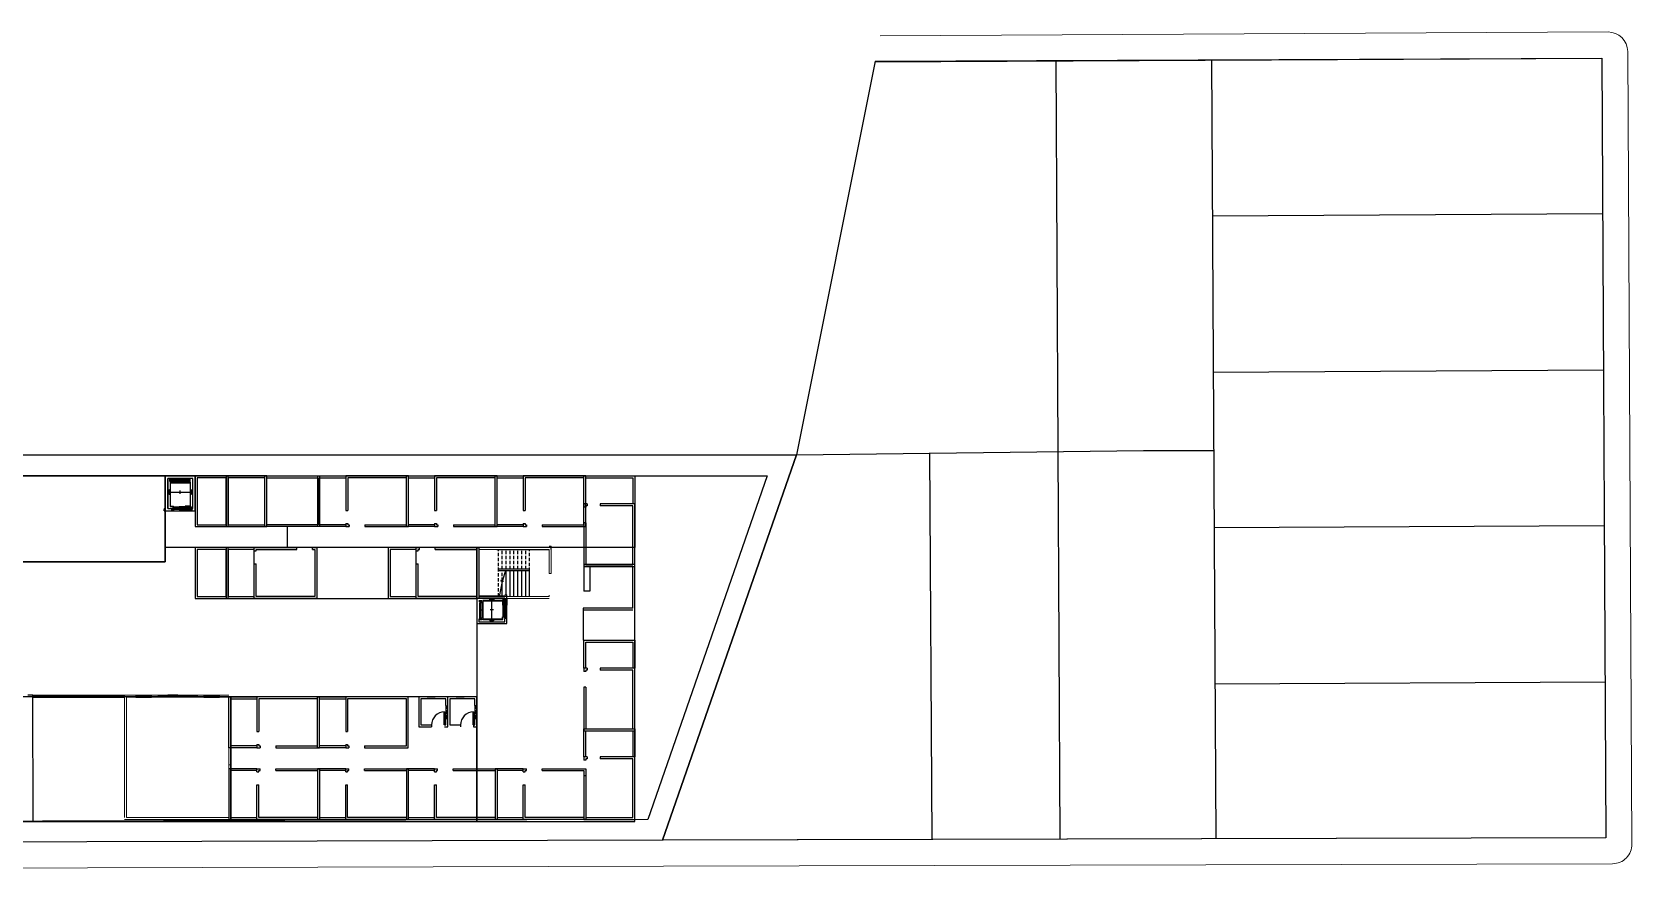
# Model space of a CAD drawing. Header units: centimetres. Extents: x 0 to 779865, y -139216 to 99734.
# Drawn here: x 767603 to 779865, y 9303 to 15760 of the extents above; entities that cross this region are included whole.
import ezdxf

# ---------------------------------------------------------------- set-up
doc = ezdxf.new("R2010")
doc.units = ezdxf.units.CM
doc.header["$LTSCALE"] = 4
for name, pattern in [('DASHED2', [9.525, 6.35, -3.175]), ('HIDDEN', [9.525, 6.35, -3.175]), ('LTYPE_4', [112.5, 56.25, -56.25]), ('LTYPE_6', [168.75, 112.5, -28.125, 0, -28.125])]:
    doc.linetypes.add(name, pattern=pattern)
for name, color, linetype in [('0.1', 1, 'Continuous'), ('0.2', 2, 'Continuous'), ('0.4', 4, 'Continuous'), ('0.6', 6, 'Continuous'), ('02-CONT', 2, 'Continuous'), ('04', 254, 'Continuous'), ('08', 8, 'Continuous'), ('ALINHAMENTO', 3, 'Continuous'), ('LIMITE-L', 7, 'Continuous')]:
    doc.layers.add(name, color=color, linetype=linetype)
doc.layers.add('P-MEIOFIO', color=171, linetype='Continuous', lineweight=9)

# ---------------------------------------------------------------- blocks, each defined once
blk = doc.blocks.new('1_00e-flat-4')
at = {"color": 1}
blk.add_arc((28, -52), 100, 90, 180, dxfattribs=at)
at = {"layer": '02-CONT'}
blk.add_lwpolyline([(28, -52), (25, -52), (25, 48), (28, 48)], close=True, dxfattribs=at)

msp = doc.modelspace()

# ---------------------------------------------------------------- linework, layer by layer
at = {"color": 1}
msp.add_lwpolyline([(774062.822, 15530.51), (779632.605, 15560.88), (779665.21, 9581.124), (772442.25, 9561.378)], dxfattribs=at)
at = {"color": 1, "ltscale": 0.05}
msp.add_lwpolyline([(771231.62, 11630.363), (771207.458, 11554.875), (771216.65, 11547.066), (771196.629, 11553.466), (771204.727, 11546.331), (771181.966, 11430.122)], dxfattribs=at)
at = {"layer": '0.1', "linetype": 'HIDDEN'}
for p, q in [((771176.639, 11626.95), (771176.639, 11791.95)), ((771206.639, 11641.95), (771206.639, 11791.95)), ((771236.639, 11641.95), (771236.639, 11791.95)), ((771266.639, 11641.95), (771266.639, 11791.95)), ((771296.639, 11641.95), (771296.639, 11791.95)), ((771326.639, 11641.95), (771326.639, 11791.95)), ((771356.639, 11641.95), (771356.639, 11791.95)), ((771386.639, 11641.95), (771386.639, 11791.95)), ((771416.639, 11626.95), (771416.639, 11791.95)), ((771176.639, 11431.95), (771176.639, 11626.95)), ((771206.639, 11550.266), (771206.639, 11626.95))]:
    msp.add_line(p, q, dxfattribs=at)
at = {"layer": '0.1'}
for p, q in [((771831.639, 11662.276), (771831.639, 11471.101)), ((771876.639, 11662.276), (771876.639, 11471.101)), ((771416.639, 11641.95), (771176.639, 11641.95)), ((771416.639, 11626.95), (771176.639, 11626.95)), ((771241.639, 11263.483), (771241.639, 11415.483)), ((771876.639, 11471.101), (771831.639, 11471.101)), ((768399.139, 10673.518), (768519.139, 10673.518)), ((768569.139, 10673.518), (768869.139, 10673.518)), ((768919.139, 10673.518), (769039.139, 10673.518)), ((768399.139, 10658.518), (768519.139, 10658.518)), ((768869.139, 10658.518), (768569.139, 10658.518)), ((768919.139, 10658.518), (769039.139, 10658.518)), ((770774.639, 10595.776), (770774.639, 10495.776)), ((770789.639, 10495.776), (770789.639, 10595.776)), ((770996.639, 10595.776), (770996.639, 10495.776)), ((771011.639, 10495.776), (771011.639, 10595.776))]:
    msp.add_line(p, q, dxfattribs=at)
msp.add_lwpolyline([(768674.626, 12087.129), (768826.626, 12087.129)], dxfattribs=at)
at = {"layer": '0.2'}
for p, q in [((771206.639, 11431.95), (771206.639, 11550.266)), ((771236.639, 11431.95), (771236.639, 11626.95)), ((771266.639, 11431.95), (771266.639, 11626.95)), ((771296.639, 11431.95), (771296.639, 11626.95)), ((771326.639, 11431.95), (771326.639, 11626.95)), ((771356.639, 11431.95), (771356.639, 11626.95)), ((771386.639, 11431.95), (771386.639, 11626.95)), ((771416.639, 11431.95), (771416.639, 11626.95)), ((768399.139, 10667.518), (768519.139, 10667.518)), ((768399.139, 10664.518), (768519.139, 10664.518)), ((768919.139, 10667.518), (769039.139, 10667.518)), ((768919.139, 10664.518), (769039.139, 10664.518))]:
    msp.add_line(p, q, dxfattribs=at)
at = {"layer": '0.2', "linetype": 'DASHED2'}
for p, q in [((770780.639, 10595.776), (770780.639, 10495.776)), ((770783.639, 10495.776), (770783.639, 10595.776)), ((771002.639, 10595.776), (771002.639, 10495.776)), ((771005.639, 10495.776), (771005.639, 10595.776))]:
    msp.add_line(p, q, dxfattribs=at)
at = {"layer": '0.2'}
for points in [[(768569.139, 10663.518), (768644.139, 10663.518), (768644.139, 10668.518), (768569.139, 10668.518)], [(768644.139, 10668.518), (768719.139, 10668.518), (768719.139, 10673.518), (768644.139, 10673.518)], [(768794.139, 10668.518), (768719.139, 10668.518), (768719.139, 10673.518), (768794.139, 10673.518)], [(768869.139, 10663.518), (768794.139, 10663.518), (768794.139, 10668.518), (768869.139, 10668.518)]]:
    msp.add_lwpolyline(points, close=True, dxfattribs=at)
at = {"layer": '0.4'}
for p, q in [((769558.32, 11966.771), (769558.32, 11806.95)), ((768854.126, 11806.95), (768624.126, 11806.95)), ((769785.598, 11416.95), (770331.639, 11416.95)), ((771011.639, 11416.95), (771011.639, 10660.776)), ((771826.386, 11341.101), (771826.386, 11095.776)), ((767609.973, 10673.518), (768311.639, 10673.518)), ((767609.973, 10658.518), (768311.639, 10658.518)), ((769991.639, 10660.776), (769126.639, 10660.776)), ((769126.639, 10660.776), (769126.639, 10632.372)), ((771011.639, 10660.776), (770486.639, 10660.776))]:
    msp.add_line(p, q, dxfattribs=at)
for points in [[(768624.126, 12357.133), (767394.126, 12357.133), (767394.126, 11697.133), (768624.126, 11697.133)], [(769105.598, 11966.843), (769105.598, 12357.129), (768854.126, 12357.129), (768854.126, 11966.843)], [(769090.598, 11981.843), (769090.598, 12342.129), (768869.126, 12342.129), (768869.126, 11981.843)], [(769402.328, 11966.843), (769402.328, 12357.129), (769090.598, 12357.129), (769090.598, 11966.843)], [(769387.328, 11981.843), (769387.328, 12342.129), (769105.598, 12342.129), (769105.598, 11981.843)], [(769387.328, 11966.771), (769387.328, 12356.95), (769807.297, 12356.95), (769807.297, 11966.771)], [(769402.328, 11981.771), (769402.328, 12341.95), (769792.297, 12341.95), (769792.297, 11981.771)], [(769105.598, 11416.664), (769105.598, 11806.95), (768854.126, 11806.95), (768854.126, 11416.664)], [(769090.598, 11431.664), (769090.598, 11791.95), (768869.126, 11791.95), (768869.126, 11431.664)]]:
    msp.add_lwpolyline(points, close=True, dxfattribs=at)
at = {"layer": '0.6'}
for p, q in [((771856.719, 12141.95), (771856.719, 12126.95)), ((771956.719, 12141.95), (771956.719, 12126.95)), ((770007.297, 12091.95), (770022.297, 12091.95)), ((770687.297, 12091.95), (770702.297, 12091.95)), ((771367.297, 12091.95), (771382.297, 12091.95)), ((771846.719, 12116.95), (771831.719, 12116.95)), ((770007.297, 11991.95), (770022.297, 11991.95)), ((770032.297, 11981.95), (770032.297, 11966.95)), ((770152.297, 11981.95), (770152.297, 11966.95)), ((770687.297, 11991.95), (770702.297, 11991.95)), ((770712.297, 11981.95), (770712.297, 11966.95)), ((770832.297, 11981.95), (770832.297, 11966.95)), ((771367.297, 11991.95), (771382.297, 11991.95)), ((771392.297, 11981.95), (771392.297, 11966.95)), ((771512.297, 11981.95), (771512.297, 11966.95)), ((771846.719, 11996.95), (771831.719, 11996.95)), ((769305.598, 11781.95), (769320.598, 11781.95)), ((769632.559, 11791.95), (769632.559, 11806.95)), ((769752.559, 11791.95), (769752.559, 11806.95)), ((770546.639, 11781.95), (770561.639, 11781.95)), ((770571.639, 11791.95), (770571.639, 11806.95)), ((770691.639, 11791.95), (770691.639, 11806.95)), ((769305.598, 11681.95), (769320.598, 11681.95)), ((770546.639, 11681.95), (770561.639, 11681.95)), ((771226.639, 11417.983), (771046.639, 11417.983)), ((771846.639, 10855.776), (771831.639, 10855.776)), ((771856.639, 10880.776), (771856.639, 10865.776)), ((771956.639, 10880.776), (771956.639, 10865.776)), ((771846.639, 10735.776), (771831.639, 10735.776)), ((770996.639, 10595.776), (771011.639, 10595.776)), ((770664.639, 10445.776), (770664.639, 10430.776)), ((770774.639, 10495.776), (770789.639, 10495.776)), ((770886.639, 10445.776), (770886.639, 10430.776)), ((770986.639, 10445.776), (770986.639, 10430.776)), ((770996.639, 10495.776), (771011.639, 10495.776)), ((769326.639, 10395.776), (769341.639, 10395.776)), ((770006.639, 10395.776), (770021.639, 10395.776)), ((769326.639, 10295.776), (769341.639, 10295.776)), ((769351.639, 10285.776), (769351.639, 10270.776)), ((769471.639, 10285.776), (769471.639, 10270.776)), ((770006.639, 10295.776), (770021.639, 10295.776)), ((770031.639, 10285.776), (770031.639, 10270.776)), ((770151.639, 10285.776), (770151.639, 10270.776)), ((771856.639, 10200.776), (771856.639, 10185.776)), ((771956.639, 10200.776), (771956.639, 10185.776)), ((769326.639, 10085.776), (769341.639, 10085.776)), ((769351.639, 10095.776), (769351.639, 10110.776)), ((769471.639, 10095.776), (769471.639, 10110.776)), ((770006.639, 10085.776), (770021.639, 10085.776)), ((770031.639, 10095.776), (770031.639, 10110.776)), ((770151.639, 10095.776), (770151.639, 10110.776)), ((770686.639, 10085.776), (770701.639, 10085.776)), ((770711.639, 10095.776), (770711.639, 10110.776)), ((770831.639, 10095.776), (770831.639, 10110.776)), ((771366.639, 10085.776), (771381.639, 10085.776)), ((771391.639, 10095.776), (771391.639, 10110.776)), ((771511.639, 10095.776), (771511.639, 10110.776)), ((771846.639, 10175.776), (771831.639, 10175.776)), ((771846.639, 10055.776), (771831.639, 10055.776)), ((769326.639, 9985.776), (769341.639, 9985.776)), ((770006.639, 9985.776), (770021.639, 9985.776)), ((770686.639, 9985.776), (770701.639, 9985.776)), ((771366.639, 9985.776), (771381.639, 9985.776))]:
    msp.add_line(p, q, dxfattribs=at)
at = {"layer": '0.6', "lineweight": 9}
for p, q in [((771566.639, 11816.95), (771581.639, 11816.95)), ((771566.639, 11606.95), (771581.639, 11606.95)), ((771226.639, 11442.983), (771241.639, 11442.983)), ((768399.139, 10658.518), (768399.139, 10673.518)), ((768519.139, 10658.518), (768519.139, 10673.518)), ((768569.139, 10658.518), (768569.139, 10673.518)), ((768869.139, 10658.518), (768869.139, 10673.518)), ((768919.139, 10658.518), (768919.139, 10673.518)), ((769039.139, 10658.518), (769039.139, 10673.518)), ((769126.639, 10140.812), (769111.639, 10140.812)), ((769126.639, 10140.812), (769111.639, 10140.812))]:
    msp.add_line(p, q, dxfattribs=at)
at = {"layer": '0.6'}
for points in [[(768616.626, 12107.129), (768624.126, 12107.129), (768624.126, 12337.129)], [(768826.626, 12087.129), (768854.126, 12087.129), (768854.126, 12357.129), (768624.126, 12357.129)], [(768644.126, 12107.129), (768644.126, 12337.129)], [(768834.126, 12337.129), (768644.126, 12337.129), (768644.126, 12107.129), (768674.626, 12107.129)], [(768826.626, 12107.129), (768834.126, 12107.129), (768834.126, 12337.129)], [(770007.297, 11966.95), (769792.297, 11966.95), (769792.297, 12356.95), (770007.297, 12356.95)], [(770007.297, 11981.95), (769807.297, 11981.95), (769807.297, 12341.95), (770007.297, 12341.95)], [(770152.297, 11966.95), (770487.297, 11966.95), (770487.297, 12356.95), (770007.297, 12356.95), (770007.297, 12091.95)], [(770152.297, 11981.95), (770472.297, 11981.95), (770472.297, 12341.95), (770022.297, 12341.95), (770022.297, 12091.95)], [(770687.297, 11966.95), (770472.297, 11966.95), (770472.297, 12356.95), (770687.297, 12356.95)], [(770687.297, 11981.95), (770487.297, 11981.95), (770487.297, 12341.95), (770687.297, 12341.95)], [(770832.297, 11966.95), (771167.297, 11966.95), (771167.297, 12356.95), (770687.297, 12356.95), (770687.297, 12091.95)], [(770832.297, 11981.95), (771152.297, 11981.95), (771152.297, 12341.95), (770702.297, 12341.95), (770702.297, 12091.95)], [(771367.297, 11966.95), (771152.297, 11966.95), (771152.297, 12356.95), (771367.297, 12356.95)], [(771367.297, 11981.95), (771167.297, 11981.95), (771167.297, 12341.95), (771367.297, 12341.95)], [(771512.297, 11966.95), (771847.297, 11966.95), (771847.297, 12356.95), (771367.297, 12356.95), (771367.297, 12091.95)], [(771512.297, 11981.95), (771832.297, 11981.95), (771832.297, 12341.95), (771382.297, 12341.95), (771382.297, 12091.95)], [(771831.719, 12141.95), (771831.719, 12356.95), (772221.719, 12356.95), (772221.719, 12141.95)], [(771846.719, 12141.95), (771846.719, 12341.95), (772206.719, 12341.95), (772206.719, 12141.95)], [(771856.719, 12141.95), (771831.719, 12141.95), (771831.719, 12116.95)], [(771831.719, 11996.95), (771831.719, 11661.95), (772221.719, 11661.95), (772221.719, 12141.95), (771956.719, 12141.95)], [(768616.626, 12087.129), (768644.126, 12087.129)], [(768624.126, 12087.129), (768674.626, 12087.129)], [(771856.719, 12126.95), (771846.719, 12126.95), (771846.719, 12116.95)], [(771846.719, 11996.95), (771846.719, 11676.95), (772206.719, 11676.95), (772206.719, 12126.95), (771956.719, 12126.95)], [(770007.297, 11991.95), (770007.297, 11966.95), (770032.297, 11966.95)], [(770022.297, 11991.95), (770022.297, 11981.95), (770032.297, 11981.95)], [(770687.297, 11991.95), (770687.297, 11966.95), (770712.297, 11966.95)], [(770702.297, 11991.95), (770702.297, 11981.95), (770712.297, 11981.95)], [(771367.297, 11991.95), (771367.297, 11966.95), (771392.297, 11966.95)], [(771382.297, 11991.95), (771382.297, 11981.95), (771392.297, 11981.95)], [(769305.598, 11806.95), (769090.598, 11806.95), (769090.598, 11416.95), (769305.598, 11416.95)], [(769305.598, 11791.95), (769105.598, 11791.95), (769105.598, 11431.95), (769305.598, 11431.95)], [(769305.598, 11781.95), (769305.598, 11806.95), (769632.559, 11806.95)], [(769752.559, 11806.95), (769785.598, 11806.95), (769785.598, 11416.95), (769305.598, 11416.95), (769305.598, 11781.95)], [(769320.598, 11781.95), (769320.598, 11791.95), (769632.559, 11791.95)], [(769752.559, 11791.95), (769770.598, 11791.95), (769770.598, 11431.95), (769320.598, 11431.95), (769320.598, 11681.95)], [(770546.639, 11806.95), (770331.639, 11806.95), (770331.639, 11416.95), (770546.639, 11416.95)], [(770546.639, 11791.95), (770346.639, 11791.95), (770346.639, 11431.95), (770546.639, 11431.95)], [(770546.639, 11781.95), (770546.639, 11806.95), (770571.639, 11806.95)], [(770691.639, 11806.95), (771026.639, 11806.95), (771026.639, 11416.95), (770546.639, 11416.95), (770546.639, 11781.95)], [(770561.639, 11781.95), (770561.639, 11791.95), (770571.639, 11791.95)], [(770691.639, 11791.95), (771011.639, 11791.95), (771011.639, 11431.95), (770561.639, 11431.95), (770561.639, 11681.95)], [(771164.639, 11791.95), (771566.639, 11791.95)], [(771581.639, 11791.95), (771581.639, 11816.95)], [(772221.588, 11238.239), (772221.588, 11676.95), (771831.639, 11677.575)], [(771831.639, 11677.252), (771831.639, 11662.252)], [(772206.588, 11340.8), (772206.588, 11661.974), (771831.639, 11662.575)], [(772003.639, 11662.252), (771831.639, 11662.252)], [(772046.639, 11677.252), (771846.639, 11677.252)], [(772221.588, 11676.95), (772061.639, 11677.252)], [(771226.639, 11432.983), (771026.639, 11432.983)], [(771226.639, 11415.483), (771226.639, 11417.983), (771026.639, 11417.983)], [(771066.239, 11417.983), (771071.239, 11417.983)], [(771241.639, 11415.483), (771241.639, 11432.983)], [(772221.588, 9720.776), (772221.588, 11449.146), (772219.588, 11449.146)], [(772206.564, 11325.8), (771826.362, 11326.101)], [(772206.588, 11340.8), (771826.386, 11341.101)], [(771011.639, 11222.983), (771241.639, 11222.983), (771241.639, 11263.483)], [(771026.639, 11257.583), (771026.639, 11237.983), (771226.639, 11237.983), (771226.639, 11263.483)], [(771831.639, 10880.776), (771831.639, 11095.776), (772221.639, 11095.776), (772221.639, 10880.776)], [(771846.639, 10880.776), (771846.639, 11080.776), (772206.639, 11080.776), (772206.639, 10880.776)], [(771856.639, 10880.776), (771831.639, 10880.776), (771831.639, 10855.776)], [(771831.639, 10735.776), (771831.639, 10400.776), (772221.639, 10400.776), (772221.639, 10880.776), (771956.639, 10880.776)], [(771856.639, 10865.776), (771846.639, 10865.776), (771846.639, 10855.776)], [(771846.639, 10735.776), (771846.639, 10415.776), (772206.639, 10415.776), (772206.639, 10865.776), (771956.639, 10865.776)], [(766447.54, 9707.842), (767610.443, 9707.842), (767609.973, 10673.518), (767569.973, 10673.518)], [(769326.639, 10270.776), (769111.639, 10270.776), (769111.639, 10660.776), (769326.639, 10660.776)], [(769326.639, 10285.776), (769126.639, 10285.776), (769126.639, 10645.776), (769326.639, 10645.776)], [(769471.639, 10270.776), (769806.639, 10270.776), (769806.639, 10660.776), (769326.639, 10660.776), (769326.639, 10395.776)], [(769471.639, 10285.776), (769791.639, 10285.776), (769791.639, 10645.776), (769341.639, 10645.776), (769341.639, 10395.776)], [(770006.639, 10270.776), (769791.639, 10270.776), (769791.639, 10660.776), (770006.639, 10660.776)], [(770006.639, 10285.776), (769806.639, 10285.776), (769806.639, 10645.776), (770006.639, 10645.776)], [(770151.639, 10270.776), (770486.639, 10270.776), (770486.639, 10660.776), (770006.639, 10660.776), (770006.639, 10395.776)], [(770151.639, 10285.776), (770471.639, 10285.776), (770471.639, 10645.776), (770021.639, 10645.776), (770021.639, 10395.776)], [(770789.639, 10660.776), (770567.639, 10660.776), (770567.639, 10430.776), (770664.639, 10430.776)], [(770789.639, 10595.776), (770789.639, 10660.776), (770567.639, 10660.776)], [(770774.639, 10595.776), (770774.639, 10645.776), (770582.639, 10645.776), (770582.639, 10445.776), (770664.639, 10445.776)], [(770631.486, 10660.776), (770692.986, 10660.776)], [(771011.639, 10595.776), (771011.639, 10660.776), (770789.639, 10660.776)], [(770996.639, 10595.776), (770996.639, 10645.776), (770804.639, 10645.776), (770804.639, 10445.776), (770886.639, 10445.776)], [(770853.486, 10660.776), (770914.986, 10660.776)], [(770764.639, 10445.776), (770774.639, 10445.776), (770774.639, 10495.776)], [(770764.639, 10430.776), (770789.639, 10430.776), (770789.639, 10495.776)], [(770986.639, 10445.776), (770996.639, 10445.776), (770996.639, 10495.776)], [(770986.639, 10430.776), (771011.639, 10430.776), (771011.639, 10495.776)], [(771831.639, 10416.077), (771831.639, 10401.077)], [(771831.639, 10200.776), (771831.639, 10415.776), (772221.639, 10415.776), (772221.639, 10200.776)], [(771846.639, 10200.776), (771846.639, 10400.776), (772206.639, 10400.776), (772206.639, 10200.776)], [(769326.639, 10295.776), (769326.639, 10270.776), (769351.639, 10270.776)], [(769341.639, 10295.776), (769341.639, 10285.776), (769351.639, 10285.776)], [(770006.639, 10295.776), (770006.639, 10270.776), (770031.639, 10270.776)], [(770021.639, 10295.776), (770021.639, 10285.776), (770031.639, 10285.776)], [(771856.639, 10200.776), (771831.639, 10200.776), (771831.639, 10175.776)], [(771831.639, 10055.776), (771831.639, 9720.776), (772221.639, 9720.776), (772221.639, 10200.776), (771956.639, 10200.776)], [(771856.639, 10185.776), (771846.639, 10185.776), (771846.639, 10175.776)], [(771846.639, 10055.776), (771846.639, 9735.776), (772206.639, 9735.776), (772206.639, 10185.776), (771956.639, 10185.776)], [(769326.639, 10110.776), (769111.639, 10110.776), (769111.639, 9720.776), (769326.639, 9720.776)], [(769326.639, 10095.776), (769126.639, 10095.776), (769126.639, 9735.776), (769326.639, 9735.776)], [(769326.639, 10085.776), (769326.639, 10110.776), (769351.639, 10110.776)], [(769471.639, 10110.776), (769806.639, 10110.776), (769806.639, 9720.776), (769326.639, 9720.776), (769326.639, 9985.776)], [(769341.639, 10085.776), (769341.639, 10095.776), (769351.639, 10095.776)], [(769471.639, 10095.776), (769791.639, 10095.776), (769791.639, 9735.776), (769341.639, 9735.776), (769341.639, 9985.776)], [(770006.639, 10110.776), (769791.639, 10110.776), (769791.639, 9720.776), (770006.639, 9720.776)], [(770006.639, 10095.776), (769806.639, 10095.776), (769806.639, 9735.776), (770006.639, 9735.776)], [(770006.639, 10085.776), (770006.639, 10110.776), (770031.639, 10110.776)], [(770151.639, 10110.776), (770486.639, 10110.776), (770486.639, 9720.776), (770006.639, 9720.776), (770006.639, 9985.776)], [(770021.639, 10085.776), (770021.639, 10095.776), (770031.639, 10095.776)], [(770151.639, 10095.776), (770471.639, 10095.776), (770471.639, 9735.776), (770021.639, 9735.776), (770021.639, 9985.776)], [(770686.639, 10110.776), (770471.639, 10110.776), (770471.639, 9720.776), (770686.639, 9720.776)], [(770686.639, 10095.776), (770486.639, 10095.776), (770486.639, 9735.776), (770686.639, 9735.776)], [(770686.639, 10085.776), (770686.639, 10110.776), (770711.639, 10110.776)], [(770831.639, 10110.776), (771166.639, 10110.776), (771166.639, 9720.776), (770686.639, 9720.776), (770686.639, 9985.776)], [(770701.639, 10085.776), (770701.639, 10095.776), (770711.639, 10095.776)], [(770831.639, 10095.776), (771151.639, 10095.776), (771151.639, 9735.776), (770701.639, 9735.776), (770701.639, 9985.776)], [(771366.639, 10110.776), (771151.639, 10110.776), (771151.639, 9720.776), (771366.639, 9720.776)], [(771366.639, 10095.776), (771166.639, 10095.776), (771166.639, 9735.776), (771366.639, 9735.776)], [(771366.639, 10085.776), (771366.639, 10110.776), (771391.639, 10110.776)], [(771511.639, 10110.776), (771846.639, 10110.776), (771846.639, 9720.776), (771366.639, 9720.776), (771366.639, 9985.776)], [(771381.639, 10085.776), (771381.639, 10095.776), (771391.639, 10095.776)], [(771511.639, 10095.776), (771831.639, 10095.776), (771831.639, 9735.776), (771381.639, 9735.776), (771381.639, 9985.776)]]:
    msp.add_lwpolyline(points, dxfattribs=at)
at = {"layer": '0.6', "lineweight": 9}
for points in [[(771164.639, 11806.95), (771011.639, 11806.95), (771011.639, 11416.95), (771566.639, 11416.95)], [(771164.639, 11791.95), (771026.639, 11791.95), (771026.639, 11431.95), (771566.639, 11431.95), (771566.639, 11441.95)], [(771566.639, 11806.95), (771179.639, 11806.95)], [(771566.639, 11606.95), (771566.639, 11791.95)], [(771581.639, 11606.95), (771581.639, 11806.95)], [(771046.639, 11417.983), (771226.639, 11417.983)], [(771241.639, 11417.983), (771241.639, 11442.983)], [(768326.639, 10673.518), (768311.639, 10673.518)], [(768311.639, 10673.518), (768311.639, 9735.813)], [(768399.139, 10673.518), (768311.639, 10673.518)], [(768569.139, 10673.518), (768519.139, 10673.518)], [(768919.139, 10673.518), (768869.139, 10673.518)], [(769111.639, 10673.518), (769039.139, 10673.518)], [(768326.639, 9735.813), (768326.639, 10658.518)], [(768399.139, 10658.518), (768326.639, 10658.518), (768326.639, 9735.813), (769111.639, 9735.813), (769111.639, 10140.812)], [(768569.139, 10658.518), (768519.139, 10658.518)], [(768919.139, 10658.518), (768869.139, 10658.518)], [(769111.639, 10140.812), (769111.639, 10658.518), (769039.139, 10658.518)], [(769126.639, 10140.812), (769126.639, 10270.776)], [(769126.639, 10110.813), (769126.639, 10139.813), (769126.639, 10140.812)], [(769126.639, 9720.813), (769126.639, 10095.813)], [(768311.639, 9720.813), (769126.639, 9720.813)], [(769111.639, 9720.813), (769126.639, 9720.813)]]:
    msp.add_lwpolyline(points, dxfattribs=at)
at = {"layer": '04'}
for points in [[(774063.795, 15535.382), (779632.605, 15560.88), (779665.21, 9581.124), (772435.985, 9561.361), (773461.007, 12517.129)], [(774063.795, 15535.382), (773461.007, 12517.129), (776120.644, 12551.763), (776659.028, 12551.763)], [(775449.601, 15541.727), (775479.324, 9569.681)], [(776642.679, 15547.19), (776675.288, 9572.95)], [(779639.126, 14364.929), (776649.221, 14348.609)], [(776655.742, 13152.675), (779645.647, 13168.978)], [(774500.725, 9567.006), (774484.552, 12533.003)], [(768624.126, 12337.129), (768624.126, 12107.129)], [(779652.168, 11973.026), (776662.276, 11956.707)], [(776668.798, 10760.772), (779658.689, 10777.075)]]:
    msp.add_lwpolyline(points, dxfattribs=at)
at = {"layer": '08', "color": 253, "linetype": 'LTYPE_6'}
for p, q in [((768654.849, 12321.129), (768818.026, 12321.129)), ((768739.126, 12332.183), (768739.126, 12309.247)), ((768644.126, 12232.129), (768833.155, 12232.129)), ((768739.126, 12219.338), (768739.126, 12244.567)), ((771126.693, 11237.983), (771126.693, 11417.013)), ((771031.585, 11327.983), (771054.522, 11327.983)), ((771042.639, 11248.707), (771042.639, 11401.883)), ((771139.485, 11327.983), (771114.255, 11327.983))]:
    msp.add_line(p, q, dxfattribs=at)
at = {"layer": '08', "color": 253}
for p, q in [((768658.726, 12313.879), (768658.726, 12337.129)), ((768663.726, 12313.879), (768658.726, 12313.879)), ((768661.126, 12307.129), (768661.126, 12122.129)), ((768817.126, 12307.129), (768661.126, 12307.129)), ((768663.726, 12324.379), (768663.726, 12337.129)), ((768664.126, 12323.979), (768663.726, 12324.379)), ((768663.726, 12324.379), (768663.726, 12317.879)), ((768664.126, 12318.279), (768663.726, 12317.879)), ((768663.726, 12317.879), (768663.726, 12313.879)), ((768664.126, 12323.979), (768664.126, 12321.329)), ((768665.426, 12321.329), (768664.126, 12321.329)), ((768664.126, 12320.929), (768664.126, 12318.279)), ((768665.426, 12320.929), (768664.126, 12320.929)), ((768664.126, 12304.129), (768814.126, 12304.129)), ((768664.126, 12124.129), (768664.126, 12304.129)), ((768665.426, 12321.329), (768665.626, 12321.529)), ((768665.626, 12320.729), (768665.426, 12320.929)), ((768669.126, 12321.529), (768665.626, 12321.529)), ((768669.126, 12320.729), (768665.626, 12320.729)), ((768669.126, 12321.529), (768669.126, 12320.729)), ((768671.126, 12330.129), (768802.126, 12330.129)), ((768671.126, 12312.129), (768671.126, 12330.129)), ((768802.126, 12312.129), (768671.126, 12312.129)), ((768785.06, 12304.129), (768785.06, 12304.129)), ((768802.126, 12330.129), (768802.126, 12312.129)), ((768804.126, 12321.529), (768807.626, 12321.529)), ((768804.126, 12320.729), (768804.126, 12321.529)), ((768804.126, 12320.729), (768807.626, 12320.729)), ((768807.626, 12321.529), (768807.826, 12321.329)), ((768807.826, 12320.929), (768807.626, 12320.729)), ((768807.826, 12321.329), (768809.126, 12321.329)), ((768807.826, 12320.929), (768809.126, 12320.929)), ((768809.126, 12323.979), (768809.526, 12324.379)), ((768809.126, 12321.329), (768809.126, 12323.979)), ((768809.126, 12318.279), (768809.126, 12320.929)), ((768809.126, 12318.279), (768809.526, 12317.879)), ((768809.526, 12324.379), (768809.526, 12337.129)), ((768809.526, 12317.879), (768809.526, 12324.379)), ((768809.526, 12317.879), (768809.526, 12313.879)), ((768809.526, 12313.879), (768814.526, 12313.879)), ((768814.126, 12304.129), (768814.126, 12124.129)), ((768814.526, 12313.879), (768814.526, 12337.129)), ((768817.126, 12122.129), (768817.126, 12307.129)), ((768649.126, 12240.629), (768644.126, 12240.629)), ((768649.126, 12223.629), (768644.126, 12223.629)), ((768649.126, 12236.629), (768649.126, 12240.629)), ((768649.126, 12236.629), (768649.576, 12236.629)), ((768649.126, 12236.629), (768649.126, 12232.129)), ((768649.126, 12232.129), (768649.126, 12227.629)), ((768649.126, 12227.629), (768649.576, 12227.629)), ((768649.126, 12227.629), (768649.126, 12223.629)), ((768649.943, 12236.28), (768649.576, 12236.629)), ((768649.943, 12227.979), (768649.576, 12227.629)), ((768650.109, 12232.929), (768649.943, 12236.28)), ((768650.109, 12231.33), (768649.943, 12227.979)), ((768650.476, 12232.579), (768650.109, 12232.929)), ((768650.109, 12231.33), (768650.476, 12231.679)), ((768652.076, 12232.579), (768650.476, 12232.579)), ((768652.076, 12231.679), (768650.476, 12231.679)), ((768652.076, 12232.579), (768652.426, 12232.929)), ((768652.076, 12231.679), (768652.426, 12231.329)), ((768656.626, 12232.929), (768652.426, 12232.929)), ((768656.626, 12231.329), (768652.426, 12231.329)), ((768652.626, 12247.729), (768652.626, 12239.629)), ((768658.026, 12247.729), (768652.626, 12247.729)), ((768658.626, 12247.129), (768652.626, 12247.129)), ((768652.626, 12239.629), (768658.626, 12239.629)), ((768652.626, 12224.629), (768658.626, 12224.629)), ((768652.626, 12216.529), (768652.626, 12224.629)), ((768658.626, 12217.129), (768652.626, 12217.129)), ((768658.026, 12216.529), (768652.626, 12216.529)), ((768656.626, 12232.129), (768656.626, 12232.929)), ((768656.626, 12232.129), (768656.626, 12231.329)), ((768658.026, 12253.129), (768658.026, 12247.729)), ((768658.626, 12253.129), (768658.026, 12253.129)), ((768658.026, 12211.129), (768658.026, 12216.529)), ((768658.626, 12211.129), (768658.026, 12211.129)), ((768658.626, 12253.129), (768658.626, 12247.129)), ((768658.626, 12247.129), (768661.126, 12247.129)), ((768658.626, 12239.629), (768661.126, 12239.629)), ((768658.626, 12224.629), (768661.126, 12224.629)), ((768658.626, 12211.129), (768658.626, 12217.129)), ((768658.626, 12217.129), (768661.126, 12217.129)), ((768819.626, 12247.129), (768817.126, 12247.129)), ((768819.626, 12239.629), (768817.126, 12239.629)), ((768819.626, 12224.629), (768817.126, 12224.629)), ((768819.626, 12217.129), (768817.126, 12217.129)), ((768819.626, 12253.129), (768820.226, 12253.129)), ((768819.626, 12253.129), (768819.626, 12247.129)), ((768819.626, 12247.129), (768825.626, 12247.129)), ((768825.626, 12239.629), (768819.626, 12239.629)), ((768825.626, 12224.629), (768819.626, 12224.629)), ((768819.626, 12217.129), (768825.626, 12217.129)), ((768819.626, 12211.129), (768819.626, 12217.129)), ((768819.626, 12211.129), (768820.226, 12211.129)), ((768820.226, 12253.129), (768820.226, 12247.729)), ((768820.226, 12247.729), (768825.626, 12247.729)), ((768820.226, 12216.529), (768825.626, 12216.529)), ((768820.226, 12211.129), (768820.226, 12216.529)), ((768821.626, 12232.929), (768825.826, 12232.929)), ((768821.626, 12232.129), (768821.626, 12232.929)), ((768821.626, 12232.129), (768821.626, 12231.329)), ((768821.626, 12231.329), (768825.826, 12231.329)), ((768825.626, 12247.729), (768825.626, 12239.629)), ((768825.626, 12216.529), (768825.626, 12224.629)), ((768826.176, 12232.579), (768825.826, 12232.929)), ((768826.176, 12231.679), (768825.826, 12231.329)), ((768826.176, 12232.579), (768827.776, 12232.579)), ((768826.176, 12231.679), (768827.776, 12231.679)), ((768828.143, 12232.929), (768827.776, 12232.579)), ((768827.776, 12231.679), (768828.143, 12231.33)), ((768828.143, 12232.929), (768828.309, 12236.28)), ((768828.143, 12231.33), (768828.309, 12227.979)), ((768828.309, 12236.28), (768828.676, 12236.629)), ((768828.309, 12227.979), (768828.676, 12227.629)), ((768829.126, 12236.629), (768828.676, 12236.629)), ((768829.126, 12227.629), (768828.676, 12227.629)), ((768829.126, 12236.629), (768829.126, 12240.629)), ((768829.126, 12240.629), (768834.126, 12240.629)), ((768829.126, 12232.129), (768829.126, 12236.629)), ((768829.126, 12227.629), (768829.126, 12232.129)), ((768829.126, 12227.629), (768829.126, 12223.629)), ((768829.126, 12223.629), (768834.126, 12223.629)), ((768615.126, 12098.129), (768615.126, 12097.929)), ((768615.126, 12097.929), (768616.426, 12097.929)), ((768616.426, 12097.929), (768616.426, 12092.329)), ((768616.626, 12107.129), (768616.626, 12098.129)), ((768616.626, 12107.129), (768616.626, 12092.129)), ((768616.626, 12087.129), (768616.626, 12098.129)), ((768661.126, 12122.129), (768686.426, 12122.129)), ((768664.126, 12124.129), (768686.626, 12124.129)), ((768674.626, 12107.129), (768683.626, 12107.129)), ((768674.626, 12098.129), (768674.626, 12107.129)), ((768674.626, 12092.129), (768674.626, 12107.129)), ((768674.626, 12098.129), (768676.126, 12098.129)), ((768674.626, 12087.129), (768674.626, 12098.129)), ((768674.826, 12097.929), (768674.826, 12092.329)), ((768676.126, 12097.929), (768674.826, 12097.929)), ((768676.126, 12098.129), (768676.126, 12097.929)), ((768683.626, 12110.329), (768684.926, 12110.329)), ((768683.626, 12110.129), (768683.626, 12110.329)), ((768683.626, 12110.129), (768824.126, 12110.129)), ((768683.626, 12107.129), (768826.626, 12107.129)), ((768683.626, 12107.129), (768683.626, 12106.929)), ((768683.626, 12106.929), (768684.926, 12106.929)), ((768684.926, 12114.829), (768686.426, 12114.829)), ((768684.926, 12110.329), (768684.926, 12114.829)), ((768684.926, 12106.929), (768684.926, 12102.429)), ((768684.926, 12102.429), (768686.426, 12102.429)), ((768685.126, 12114.629), (768685.126, 12110.129)), ((768686.626, 12114.629), (768685.126, 12114.629)), ((768685.126, 12102.629), (768685.126, 12107.129)), ((768686.626, 12102.629), (768685.126, 12102.629)), ((768685.426, 12114.129), (768733.626, 12114.129)), ((768685.426, 12110.129), (768685.426, 12114.129)), ((768685.426, 12107.129), (768685.426, 12103.129)), ((768685.426, 12103.129), (768733.626, 12103.129)), ((768685.626, 12113.929), (768685.626, 12110.329)), ((768733.426, 12113.929), (768685.626, 12113.929)), ((768685.626, 12110.329), (768686.926, 12110.329)), ((768685.626, 12106.929), (768686.926, 12106.929)), ((768685.626, 12103.329), (768685.626, 12106.929)), ((768733.426, 12103.329), (768685.626, 12103.329)), ((768686.426, 12122.129), (768686.426, 12119.129)), ((768686.426, 12114.829), (768686.426, 12119.129)), ((768686.426, 12102.429), (768686.426, 12092.329)), ((768686.626, 12119.129), (768686.626, 12124.129)), ((768686.626, 12114.629), (768686.626, 12119.129)), ((768686.626, 12119.129), (768824.126, 12119.129)), ((768686.626, 12092.129), (768686.626, 12102.629)), ((768826.626, 12098.129), (768686.626, 12098.129)), ((768686.926, 12110.329), (768686.926, 12110.129)), ((768686.926, 12106.929), (768686.926, 12107.129)), ((768731.626, 12118.629), (768778.626, 12118.629)), ((768731.626, 12118.629), (768731.626, 12114.629)), ((768731.626, 12114.629), (768733.126, 12114.629)), ((768731.626, 12102.629), (768733.126, 12102.629)), ((768731.626, 12098.629), (768731.626, 12102.629)), ((768731.626, 12098.629), (768778.626, 12098.629)), ((768778.426, 12118.429), (768731.826, 12118.429)), ((768731.826, 12114.829), (768731.826, 12118.429)), ((768733.126, 12114.829), (768731.826, 12114.829)), ((768731.826, 12102.429), (768731.826, 12098.829)), ((768733.126, 12102.429), (768731.826, 12102.429)), ((768778.426, 12098.829), (768731.826, 12098.829)), ((768732.126, 12110.329), (768733.426, 12110.329)), ((768732.126, 12110.129), (768732.126, 12110.329)), ((768732.126, 12107.129), (768732.126, 12106.929)), ((768732.126, 12106.929), (768733.426, 12106.929)), ((768733.126, 12114.629), (768733.126, 12114.829)), ((768733.126, 12102.629), (768733.126, 12102.429)), ((768733.426, 12110.329), (768733.426, 12113.929)), ((768733.426, 12106.929), (768733.426, 12103.329)), ((768733.626, 12114.129), (768733.626, 12110.129)), ((768733.626, 12112.629), (768824.126, 12112.629)), ((768824.126, 12111.629), (768733.626, 12111.629)), ((768733.626, 12103.129), (768733.626, 12107.129)), ((768733.626, 12105.629), (768826.626, 12105.629)), ((768826.626, 12104.629), (768733.626, 12104.629)), ((768814.126, 12124.129), (768776.626, 12124.129)), ((768776.626, 12119.129), (768776.626, 12124.129)), ((768776.626, 12098.129), (768776.626, 12092.129)), ((768776.626, 12092.129), (768826.626, 12092.129)), ((768776.826, 12122.129), (768817.126, 12122.129)), ((768776.826, 12119.329), (768776.826, 12122.129)), ((768778.126, 12119.329), (768776.826, 12119.329)), ((768776.826, 12092.329), (768776.826, 12097.929)), ((768776.826, 12097.929), (768778.126, 12097.929)), ((768826.426, 12092.329), (768776.826, 12092.329)), ((768777.126, 12114.829), (768778.426, 12114.829)), ((768777.126, 12114.629), (768777.126, 12114.829)), ((768778.626, 12114.629), (768777.126, 12114.629)), ((768777.126, 12102.629), (768777.126, 12102.429)), ((768778.626, 12102.629), (768777.126, 12102.629)), ((768777.126, 12102.429), (768778.426, 12102.429)), ((768778.126, 12119.129), (768778.126, 12119.329)), ((768778.126, 12097.929), (768778.126, 12098.129)), ((768778.426, 12114.829), (768778.426, 12118.429)), ((768778.426, 12102.429), (768778.426, 12098.829)), ((768778.626, 12118.629), (768778.626, 12114.629)), ((768824.126, 12117.129), (768778.626, 12117.129)), ((768778.626, 12116.129), (768824.126, 12116.129)), ((768778.626, 12098.629), (768778.626, 12102.629)), ((768778.626, 12101.129), (768826.626, 12101.129)), ((768826.626, 12100.129), (768778.626, 12100.129)), ((768824.126, 12119.129), (768824.126, 12110.129)), ((768825.126, 12098.129), (768825.126, 12097.929)), ((768825.126, 12097.929), (768826.426, 12097.929)), ((768826.426, 12097.929), (768826.426, 12092.329)), ((768826.626, 12107.129), (768826.626, 12098.129)), ((768826.626, 12107.129), (768826.626, 12092.129)), ((768826.626, 12087.129), (768826.626, 12098.129)), ((771105.693, 11404.083), (771111.093, 11404.083)), ((771105.693, 11403.483), (771105.693, 11404.083)), ((771111.093, 11409.483), (771119.193, 11409.483)), ((771111.093, 11404.083), (771111.093, 11409.483)), ((771111.693, 11403.483), (771111.693, 11409.483)), ((771118.193, 11412.983), (771118.193, 11417.983)), ((771122.193, 11412.983), (771118.193, 11412.983)), ((771119.193, 11409.483), (771119.193, 11403.483)), ((771122.193, 11412.983), (771122.193, 11412.533)), ((771126.693, 11412.983), (771122.193, 11412.983)), ((771122.543, 11412.166), (771122.193, 11412.533)), ((771125.894, 11412.001), (771122.543, 11412.166)), ((771126.243, 11410.033), (771125.893, 11409.683)), ((771125.893, 11405.483), (771125.893, 11409.683)), ((771126.693, 11405.483), (771125.893, 11405.483)), ((771125.894, 11412.001), (771126.243, 11411.633)), ((771126.243, 11410.033), (771126.243, 11411.633)), ((771131.193, 11412.983), (771126.693, 11412.983)), ((771126.693, 11405.483), (771127.493, 11405.483)), ((771127.143, 11411.633), (771127.493, 11412.001)), ((771127.143, 11410.033), (771127.143, 11411.633)), ((771127.143, 11410.033), (771127.493, 11409.683)), ((771127.493, 11412.001), (771130.844, 11412.166)), ((771127.493, 11405.483), (771127.493, 11409.683)), ((771130.844, 11412.166), (771131.193, 11412.533)), ((771131.193, 11412.983), (771131.193, 11412.533)), ((771131.193, 11412.983), (771135.193, 11412.983)), ((771134.193, 11409.483), (771134.193, 11403.483)), ((771142.293, 11409.483), (771134.193, 11409.483)), ((771135.193, 11412.983), (771135.193, 11417.983)), ((771141.693, 11403.483), (771141.693, 11409.483)), ((771142.293, 11404.083), (771142.293, 11409.483)), ((771147.693, 11404.083), (771142.293, 11404.083)), ((771147.693, 11403.483), (771147.693, 11404.083)), ((771214.639, 11412.983), (771223.639, 11412.983)), ((771214.639, 11275.483), (771214.639, 11412.983)), ((771216.639, 11412.983), (771216.639, 11367.483)), ((771217.639, 11367.483), (771217.639, 11412.983)), ((771221.139, 11322.483), (771221.139, 11412.983)), ((771222.139, 11412.983), (771222.139, 11322.483)), ((771223.639, 11272.483), (771223.639, 11412.983)), ((771226.639, 11415.483), (771235.639, 11415.483)), ((771226.639, 11272.483), (771226.639, 11415.483)), ((771226.639, 11415.483), (771241.639, 11415.483)), ((771228.139, 11322.483), (771228.139, 11415.483)), ((771229.139, 11415.483), (771229.139, 11322.483)), ((771232.639, 11367.483), (771232.639, 11415.483)), ((771233.639, 11415.483), (771233.639, 11367.483)), ((771241.639, 11415.483), (771235.639, 11415.483)), ((771235.639, 11415.483), (771235.639, 11275.483)), ((771235.639, 11413.983), (771235.839, 11413.983)), ((771235.839, 11415.283), (771241.439, 11415.283)), ((771235.839, 11413.983), (771235.839, 11415.283)), ((771241.439, 11415.283), (771241.439, 11365.683)), ((771241.639, 11365.483), (771241.639, 11415.483)), ((771049.889, 11398.383), (771026.639, 11398.383)), ((771039.389, 11393.383), (771026.639, 11393.383)), ((771033.639, 11385.983), (771051.639, 11385.983)), ((771033.639, 11264.983), (771033.639, 11385.983)), ((771039.789, 11392.983), (771039.389, 11393.383)), ((771045.889, 11393.383), (771039.389, 11393.383)), ((771042.439, 11392.983), (771039.789, 11392.983)), ((771042.239, 11391.483), (771042.439, 11391.683)), ((771042.239, 11387.983), (771042.239, 11391.483)), ((771043.039, 11387.983), (771042.239, 11387.983)), ((771042.439, 11391.683), (771042.439, 11392.983)), ((771045.489, 11392.983), (771042.839, 11392.983)), ((771042.839, 11391.683), (771042.839, 11392.983)), ((771042.839, 11391.683), (771043.039, 11391.483)), ((771043.039, 11387.983), (771043.039, 11391.483)), ((771045.489, 11392.983), (771045.889, 11393.383)), ((771045.889, 11393.383), (771049.889, 11393.383)), ((771049.889, 11393.383), (771049.889, 11398.383)), ((771051.639, 11385.983), (771051.639, 11264.983)), ((771056.639, 11400.983), (771056.639, 11254.983)), ((771211.639, 11400.983), (771056.639, 11400.983)), ((771059.639, 11397.983), (771209.639, 11397.983)), ((771059.639, 11257.983), (771059.639, 11397.983)), ((771059.639, 11373.918), (771059.639, 11373.918)), ((771105.693, 11403.483), (771111.693, 11403.483)), ((771111.693, 11403.483), (771111.693, 11400.983)), ((771119.193, 11403.483), (771119.193, 11400.983)), ((771134.193, 11403.483), (771134.193, 11400.983)), ((771147.693, 11403.483), (771141.693, 11403.483)), ((771141.693, 11403.483), (771141.693, 11400.983)), ((771209.639, 11397.983), (771209.639, 11365.483)), ((771214.639, 11365.483), (771209.639, 11365.483)), ((771211.639, 11365.683), (771211.639, 11400.983)), ((771214.439, 11365.683), (771211.639, 11365.683)), ((771214.439, 11366.983), (771214.439, 11365.683)), ((771214.639, 11366.983), (771214.439, 11366.983)), ((771215.139, 11367.483), (771219.139, 11367.483)), ((771215.139, 11320.483), (771215.139, 11367.483)), ((771215.139, 11320.483), (771219.139, 11320.483)), ((771215.339, 11367.283), (771215.339, 11320.683)), ((771218.939, 11367.283), (771215.339, 11367.283)), ((771218.939, 11320.683), (771215.339, 11320.683)), ((771218.939, 11365.983), (771218.939, 11367.283)), ((771219.139, 11365.983), (771218.939, 11365.983)), ((771218.939, 11321.983), (771218.939, 11320.683)), ((771219.139, 11321.983), (771218.939, 11321.983)), ((771219.139, 11367.483), (771219.139, 11365.983)), ((771219.139, 11320.483), (771219.139, 11321.983)), ((771219.639, 11322.483), (771223.639, 11322.483)), ((771219.639, 11274.283), (771219.639, 11322.483)), ((771219.839, 11322.283), (771219.839, 11274.483)), ((771223.439, 11322.283), (771219.839, 11322.283)), ((771223.439, 11320.983), (771223.439, 11322.283)), ((771223.639, 11320.983), (771223.439, 11320.983)), ((771230.639, 11322.483), (771226.639, 11322.483)), ((771226.639, 11320.983), (771226.839, 11320.983)), ((771226.839, 11322.283), (771230.439, 11322.283)), ((771226.839, 11320.983), (771226.839, 11322.283)), ((771230.439, 11322.283), (771230.439, 11274.483)), ((771230.639, 11274.283), (771230.639, 11322.483)), ((771231.139, 11367.483), (771231.139, 11365.983)), ((771235.139, 11367.483), (771231.139, 11367.483)), ((771231.139, 11365.983), (771231.339, 11365.983)), ((771231.139, 11321.983), (771231.339, 11321.983)), ((771231.139, 11320.483), (771231.139, 11321.983)), ((771235.139, 11320.483), (771231.139, 11320.483)), ((771231.339, 11367.283), (771234.939, 11367.283)), ((771231.339, 11365.983), (771231.339, 11367.283)), ((771231.339, 11321.983), (771231.339, 11320.683)), ((771231.339, 11320.683), (771234.939, 11320.683)), ((771234.939, 11367.283), (771234.939, 11320.683)), ((771235.139, 11320.483), (771235.139, 11367.483)), ((771235.839, 11366.983), (771235.639, 11366.983)), ((771235.639, 11365.483), (771241.639, 11365.483)), ((771235.839, 11365.683), (771235.839, 11366.983)), ((771241.439, 11365.683), (771235.839, 11365.683)), ((771039.389, 11257.583), (771026.639, 11257.583)), ((771049.889, 11252.583), (771026.639, 11252.583)), ((771051.639, 11264.983), (771033.639, 11264.983)), ((771039.789, 11257.983), (771039.389, 11257.583)), ((771039.389, 11257.583), (771045.889, 11257.583)), ((771039.789, 11257.983), (771042.439, 11257.983)), ((771042.239, 11262.983), (771042.239, 11259.483)), ((771042.239, 11262.983), (771043.039, 11262.983)), ((771042.439, 11259.283), (771042.239, 11259.483)), ((771042.439, 11259.283), (771042.439, 11257.983)), ((771043.039, 11259.483), (771042.839, 11259.283)), ((771042.839, 11259.283), (771042.839, 11257.983)), ((771042.839, 11257.983), (771045.489, 11257.983)), ((771043.039, 11262.983), (771043.039, 11259.483)), ((771045.489, 11257.983), (771045.889, 11257.583)), ((771045.889, 11257.583), (771049.889, 11257.583)), ((771049.889, 11257.583), (771049.889, 11252.583)), ((771056.639, 11254.983), (771211.639, 11254.983)), ((771209.639, 11257.983), (771059.639, 11257.983)), ((771105.693, 11252.483), (771105.693, 11251.883)), ((771105.693, 11252.483), (771111.693, 11252.483)), ((771105.693, 11251.883), (771111.093, 11251.883)), ((771111.093, 11251.883), (771111.093, 11246.483)), ((771111.093, 11246.483), (771119.193, 11246.483)), ((771111.693, 11252.483), (771111.693, 11254.983)), ((771111.693, 11252.483), (771111.693, 11246.483)), ((771118.193, 11242.983), (771118.193, 11237.983)), ((771122.193, 11242.983), (771118.193, 11242.983)), ((771119.193, 11252.483), (771119.193, 11254.983)), ((771119.193, 11246.483), (771119.193, 11252.483)), ((771122.543, 11243.801), (771122.193, 11243.433)), ((771122.193, 11242.983), (771122.193, 11243.433)), ((771122.193, 11242.983), (771126.693, 11242.983)), ((771125.894, 11243.966), (771122.543, 11243.801)), ((771125.893, 11250.483), (771125.893, 11246.283)), ((771126.693, 11250.483), (771125.893, 11250.483)), ((771126.243, 11245.933), (771125.893, 11246.283)), ((771126.243, 11244.333), (771125.894, 11243.966)), ((771126.243, 11245.933), (771126.243, 11244.333)), ((771126.693, 11250.483), (771127.493, 11250.483)), ((771126.693, 11242.983), (771131.193, 11242.983)), ((771127.143, 11245.933), (771127.493, 11246.283)), ((771127.143, 11245.933), (771127.143, 11244.333)), ((771127.493, 11243.966), (771127.143, 11244.333)), ((771127.493, 11250.483), (771127.493, 11246.283)), ((771127.493, 11243.966), (771130.844, 11243.801)), ((771130.844, 11243.801), (771131.193, 11243.433)), ((771131.193, 11242.983), (771131.193, 11243.433)), ((771131.193, 11242.983), (771135.193, 11242.983)), ((771134.193, 11252.483), (771134.193, 11254.983)), ((771134.193, 11246.483), (771134.193, 11252.483)), ((771142.293, 11246.483), (771134.193, 11246.483)), ((771135.193, 11242.983), (771135.193, 11237.983)), ((771141.693, 11252.483), (771141.693, 11254.983)), ((771141.693, 11252.483), (771141.693, 11246.483)), ((771147.693, 11252.483), (771141.693, 11252.483)), ((771142.293, 11251.883), (771142.293, 11246.483)), ((771147.693, 11251.883), (771142.293, 11251.883)), ((771147.693, 11252.483), (771147.693, 11251.883)), ((771209.639, 11257.983), (771209.639, 11275.483)), ((771214.639, 11275.483), (771209.639, 11275.483)), ((771211.639, 11275.283), (771214.639, 11275.283)), ((771211.639, 11254.983), (771211.639, 11275.283)), ((771219.139, 11275.483), (771214.639, 11275.483)), ((771218.939, 11275.283), (771214.639, 11275.283)), ((771218.939, 11273.783), (771218.939, 11275.283)), ((771223.439, 11273.783), (771218.939, 11273.783)), ((771219.139, 11275.483), (771219.139, 11273.983)), ((771219.139, 11273.983), (771223.639, 11273.983)), ((771223.639, 11274.283), (771219.639, 11274.283)), ((771219.839, 11274.483), (771223.439, 11274.483)), ((771223.439, 11275.783), (771223.639, 11275.783)), ((771223.439, 11274.483), (771223.439, 11275.783)), ((771223.439, 11272.483), (771223.439, 11273.783)), ((771223.639, 11272.483), (771223.439, 11272.483)), ((771226.839, 11275.783), (771226.639, 11275.783)), ((771226.639, 11274.283), (771230.639, 11274.283)), ((771231.139, 11273.983), (771226.639, 11273.983)), ((771226.639, 11272.483), (771226.839, 11272.483)), ((771226.639, 11272.483), (771226.639, 11263.483)), ((771235.639, 11263.483), (771226.639, 11263.483)), ((771241.639, 11263.483), (771226.639, 11263.483)), ((771226.839, 11274.483), (771226.839, 11275.783)), ((771230.439, 11274.483), (771226.839, 11274.483)), ((771226.839, 11273.783), (771231.339, 11273.783)), ((771226.839, 11272.483), (771226.839, 11273.783)), ((771241.639, 11275.483), (771231.139, 11275.483)), ((771231.139, 11275.483), (771231.139, 11273.983)), ((771231.339, 11275.283), (771241.439, 11275.283)), ((771231.339, 11273.783), (771231.339, 11275.283)), ((771235.639, 11264.983), (771235.839, 11264.983)), ((771235.639, 11263.483), (771235.639, 11264.983)), ((771241.639, 11263.483), (771235.639, 11263.483)), ((771235.839, 11264.983), (771235.839, 11263.683)), ((771235.839, 11263.683), (771241.439, 11263.683))]:
    msp.add_line(p, q, dxfattribs=at)
at = {"layer": '08', "color": 253, "linetype": 'LTYPE_4'}
for p, q in [((768652.626, 12246.279), (768658.626, 12246.279)), ((768652.626, 12217.979), (768658.626, 12217.979)), ((768658.626, 12246.279), (768661.126, 12246.279)), ((768658.626, 12217.979), (768661.126, 12217.979)), ((768819.626, 12246.279), (768817.126, 12246.279)), ((768819.626, 12217.979), (768817.126, 12217.979)), ((768825.626, 12246.279), (768819.626, 12246.279)), ((768825.626, 12217.979), (768819.626, 12217.979)), ((771112.543, 11409.483), (771112.543, 11403.483)), ((771140.843, 11409.483), (771140.843, 11403.483)), ((771112.543, 11403.483), (771112.543, 11400.983)), ((771140.843, 11403.483), (771140.843, 11400.983)), ((771112.543, 11252.483), (771112.543, 11254.983)), ((771112.543, 11246.483), (771112.543, 11252.483)), ((771140.843, 11252.483), (771140.843, 11254.983)), ((771140.843, 11246.483), (771140.843, 11252.483))]:
    msp.add_line(p, q, dxfattribs=at)
at = {"layer": 'ALINHAMENTO'}
for points in [[(768624.126, 11697.133), (767394.126, 11697.133), (767394.126, 12357.129), (768624.126, 12357.129)], [(772221.719, 11806.95), (768624.126, 11806.95), (768624.126, 12357.129), (772221.719, 12357.129)], [(768854.126, 11416.664), (771011.639, 11416.664), (771011.639, 11806.95), (768854.126, 11806.95)], [(771011.639, 9704.991), (772221.719, 9704.991), (772221.719, 11806.95), (771011.639, 11806.95)], [(766447.54, 9704.991), (769126.639, 9704.991), (769126.639, 10660.776), (766447.54, 10660.776)], [(769126.639, 9704.991), (771011.639, 9704.991), (771011.639, 10660.776), (769126.639, 10660.776)]]:
    msp.add_lwpolyline(points, close=True, dxfattribs=at)
at = {"layer": 'LIMITE-L'}
for points in [[(772435.985, 9561.361), (760078.681, 9527.58), (760460.567, 12517.129), (773461.007, 12517.129)], [(772322.016, 9721.05), (760260.484, 9688.077), (760601.429, 12357.129), (773236.173, 12357.129)]]:
    msp.add_lwpolyline(points, close=True, dxfattribs=at)
at = {"layer": 'P-MEIOFIO'}
msp.add_lwpolyline([(760927.003, 15711.47), (759033.413, 15701.145), (757837.462, 15694.624), (755395.728, 15681.31, 0.414213562), (755247.05, 15531.001), (755253.842, 14285.219), (755260.364, 13089.267), (755266.885, 11893.316), (755273.406, 10697.365), (755280.199, 9451.582, 0.414213562), (755430.508, 9302.903), (757872.242, 9316.217), (759068.193, 9322.739), (760079.768, 9328.254), (772442.795, 9362.051), (779715.723, 9381.933, 0.415010138), (779864.808, 9532.244), (779831.658, 15611.798, 0.414213562), (779681.349, 15760.477), (774102.675, 15730.058)], format="xyb", dxfattribs=at)

# ---------------------------------------------------------------- block references
at = {"layer": '0.6'}
for p in [(770736.234, 10498.029), (770958.234, 10498.029)]:
    msp.add_blockref('1_00e-flat-4', p, dxfattribs=at)

doc.saveas('drawing.dxf')
